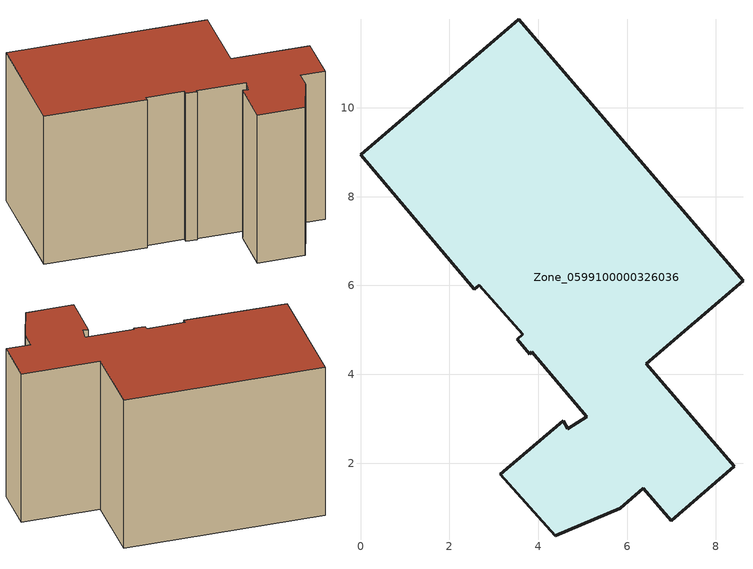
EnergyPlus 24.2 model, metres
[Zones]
Zone_0599100000326036
 floor ground (C_G): 4.38,0.37 3.15,1.75 4.56,2.95 4.66,2.78 5.1,3.04 3.85,4.51 3.81,4.45 3.53,4.79 3.65,4.9 2.67,6.01 2.56,5.92 0,8.94 3.56,11.99 8.61,6.11 6.43,4.24 8.41,1.93 6.99,0.71 6.37,1.44 5.85,0.98 z0
 wall outside (C_F): 2.67,6.01 3.65,4.9 3.53,4.79 3.81,4.45 3.85,4.51 5.1,3.04 4.66,2.78 4.56,2.95 3.15,1.75 4.38,0.37 5.85,0.98 6.37,1.44 6.99,0.71 8.41,1.93 6.43,4.24 8.61,6.11 3.56,11.99 0,8.94 2.56,5.92 2.67,6.01 z0:6.37
 roof outside (C_R): 3.15,1.75 4.38,0.37 5.85,0.98 6.37,1.44 6.99,0.71 8.41,1.93 6.43,4.24 8.61,6.11 3.56,11.99 0,8.94 2.56,5.92 2.67,6.01 3.65,4.9 3.53,4.79 3.81,4.45 3.85,4.51 5.1,3.04 4.66,2.78 4.56,2.95 z6.37
[BUILDING]
Pand.0599100000326036: North Axis=0; Terrain=City; Loads Convergence Tolerance Value=0.04; Temperature Convergence Tolerance Value=0.4; Solar Distribution=FullExterior; Maximum Number of Warmup Days=25; Minimum Number of Warmup Days=1
[Site:Location]
Rotterdam.The.Hague.AP_ZH_NLD Design_Conditions: Latitude=51.96; Longitude=4.45; Time Zone=1; Elevation=-4.5
[SITE:GROUNDTEMPERATURE:BUILDINGSURFACE]
18, 18, 18, 18, 18, 18, 18, 18, 18, 18, 18, 18
[MATERIAL] Thermal Absorptance=0.9; Solar Absorptance=0.7; Visible Absorptance=0.7
Name | Roughness | Thickness | Conductivity | Density | Specific Heat
G.TI.1946 | MediumSmooth | 0.15 | 1 | 540 | 1210
F.TI.1946 | Rough | 0.3 | 0.857143 | 1920 | 840
R.TI.1946 | MediumRough | 0.2 | 0.1 | 1500 | 1000
[CONSTRUCTION]
C_G: G.TI.1946
C_F: F.TI.1946
C_R: R.TI.1946
[ZONE]
Zone_0599100000326036: Type=1; Multiplier=1; Ceiling Height=Autocalculate; Volume=Autocalculate; Floor Area=autocalculate; Part of Total Floor Area=Yes
[ZONEINFILTRATION:DESIGNFLOWRATE]
Infil_Zone_0599100000326036: Zone or ZoneList or Space or SpaceList=Zone_0599100000326036; Schedule=AlwaysOn; Design Flow Rate Calculation Method=Flow/Area; Flow Rate per Floor Area=0.003; Constant Term Coefficient=1; Temperature Term Coefficient=0; Velocity Term Coefficient=0; Velocity Squared Term Coefficient=0
[HVACTEMPLATE:ZONE:IDEALLOADSAIRSYSTEM]
Zone_0599100000326036: Maximum Heating Supply Air Temperature=50; Minimum Cooling Supply Air Temperature=13; Maximum Heating Supply Air Humidity Ratio=0.0156; Minimum Cooling Supply Air Humidity Ratio=0.0077; Heating Limit=NoLimit; Cooling Limit=NoLimit; Dehumidification Control Type=ConstantSensibleHeatRatio; Cooling Sensible Heat Ratio=0.7; Dehumidification Setpoint=60; Humidification Control Type=None; Humidification Setpoint=30; Outdoor Air Method=None; Outdoor Air Flow Rate per Person=0.00944; Outdoor Air Flow Rate per Zone Floor Area=0; Outdoor Air Flow Rate per Zone=0; Demand Controlled Ventilation Type=None; Outdoor Air Economizer Type=NoEconomizer; Heat Recovery Type=None; Sensible Heat Recovery Effectiveness=0.7; Latent Heat Recovery Effectiveness=0.65
[ZONECONTROL:THERMOSTAT]
ThermostatControl_Zone_0599100000326036: Zone or ZoneList=Zone_0599100000326036; Control Type Schedule=DualSetpointControlType; Control 1=Thermostat_Zone_0599100000326036; Temperature Difference Between Cutout And Setpoint=0
[THERMOSTATSETPOINT:DUALSETPOINT]
Thermostat_Zone_0599100000326036: Heating Setpoint Temperature Schedule=HeatingSetpoint_Zone_0599100000326036; Cooling Setpoint Temperature Schedule=CoolingSetpoint_Zone_0599100000326036
[SCHEDULE:COMPACT]
HeatingSetpoint_Zone_0599100000326036: Through: 12/31, For: AllDays, Until: 24:00, 21
CoolingSetpoint_Zone_0599100000326036: Through: 12/31, For: AllDays, Until: 24:00, 24
DualSetpointControlType: Through: 12/31, For: AllDays, Until: 24:00, 4
AlwaysOn: Through: 12/31, For: AllDays, Until: 24:00, 1
